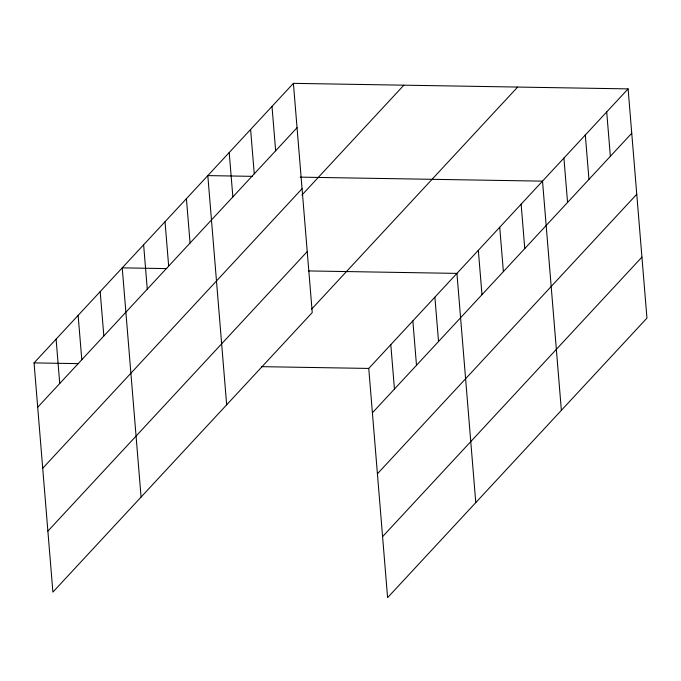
<?xml version="1.0" encoding="UTF-8"?>
<svg xmlns="http://www.w3.org/2000/svg" width="681" height="681" viewBox="0 0 681 681"><rect width="100%" height="100%" fill="white"/><g stroke="black" fill="none" stroke-linecap="round" stroke-linejoin="round"><path stroke-width="1.02" d="M293.4 83.354L312.247 312.57L52.897 592.112L34.05 362.896L293.4 83.354L628.103 88.888L646.95 318.104L387.6 597.646L368.753 368.43L628.103 88.888M37.693 407.264L297.044 127.722M42.716 468.264L302.066 188.722M301.862 195.115L403.85 85.185M47.883 531.112L307.233 251.57M311.634 309.114L517.654 87.057M372.405 412.797L631.755 133.246M377.419 473.797L636.769 194.247M382.586 536.645L641.936 257.103M252.421 176.345L207.816 175.604L226.662 404.82M300.21 177.137L542.519 181.137L561.365 410.345M166.836 268.595L122.231 267.854L141.078 497.07M308.553 270.936L456.934 273.387L475.781 502.595M34.05 362.896L78.656 363.637M261.487 366.659L368.753 368.43M606.711 111.948L610.355 156.315M585.311 135.008L588.963 179.375M563.919 158.069L567.562 202.436M521.127 204.198L524.77 248.565M499.726 227.258L503.378 271.625M478.334 250.319L481.978 294.686M434.887 297.146L438.538 341.513M412.848 320.904L416.491 365.271M390.8 344.671L394.444 389.03M272 106.423L275.652 150.782M250.608 129.484L254.251 173.842M229.208 152.544L232.859 196.911M186.415 198.665L190.067 243.032M165.023 221.734L168.667 266.092M143.623 244.794L147.275 289.161M100.184 291.613L103.835 335.98M78.136 315.38L81.788 359.747M56.097 339.138L59.741 383.505"/></g></svg>
